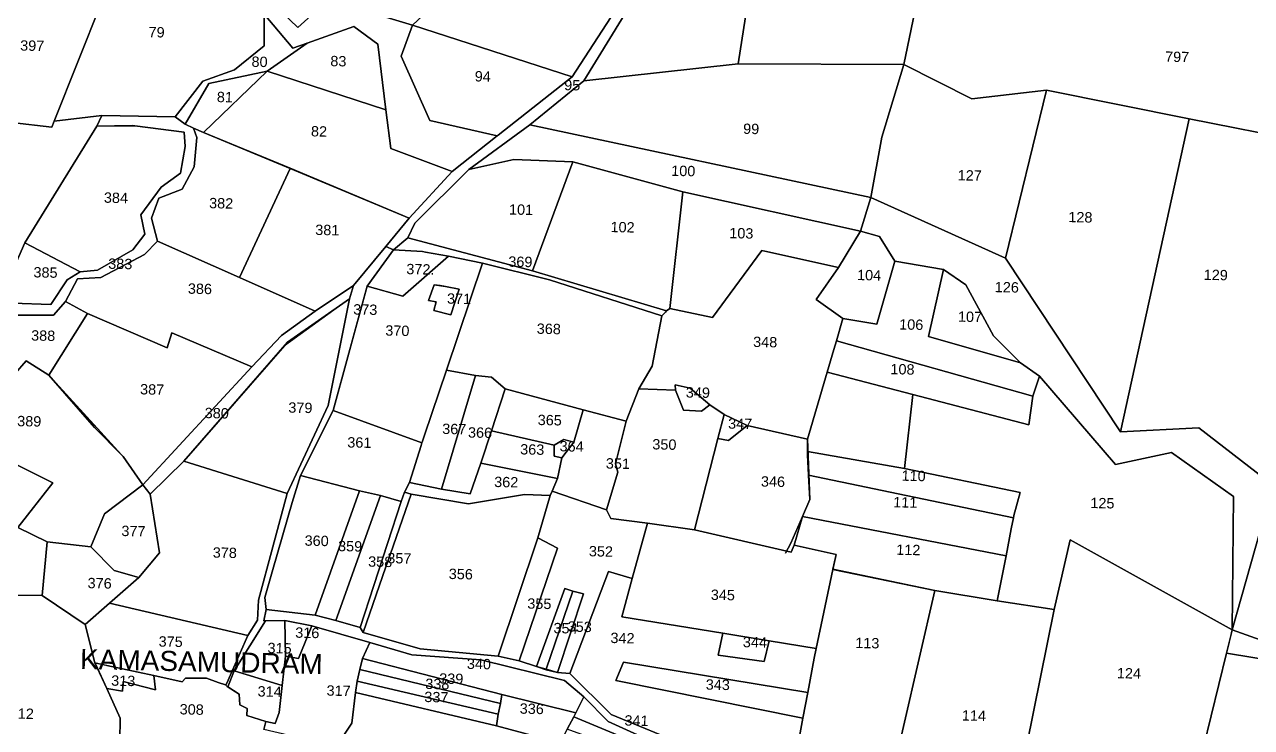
# Model space of a CAD drawing. Header units: inches. Extents: x 191080 to 197844, y 1603242 to 1613996.
# Drawn here: x 193644 to 195424, y 1609716 to 1610736 of the extents above; entities that cross this region are included whole.
import ezdxf

# ---------------------------------------------------------------- set-up
doc = ezdxf.new("R2010")
doc.units = ezdxf.units.IN
doc.header["$LTSCALE"] = 15
doc.header["$MEASUREMENT"] = 0
for name, color, linetype in [('PLOT', 7, 'Continuous'), ('PLOT NO', 7, 'Continuous'), ('text2', 7, 'Continuous')]:
    doc.layers.add(name, color=color, linetype=linetype)
doc.styles.get("Standard").update_dxf_attribs({"font": 'arial.ttf'})

msp = doc.modelspace()

# ---------------------------------------------------------------- hatches: boundary and pattern name
at = {"layer": 'text2'}
h = msp.add_hatch(dxfattribs=at)
h.set_pattern_fill('ANSI31', color=4, scale=500)
edge = h.paths.add_edge_path()
edge.add_line((193072, 1608656.2), (193075.3, 1608621.8))
edge.add_line((193075.3, 1608621.8), (193042.4, 1608618.8))
edge.add_line((193042.4, 1608618.8), (193015.6, 1608619.7))
edge.add_line((193015.6, 1608619.7), (192949.4, 1608659))
edge.add_line((192949.4, 1608659), (192892.1, 1608627))
edge.add_line((192892.1, 1608627), (192853.7, 1608638.8))
edge.add_line((192853.7, 1608638.8), (192798.7, 1608651.1))
edge.add_line((192798.7, 1608651.1), (192758.5, 1608663.1))
edge.add_line((192758.5, 1608663.1), (192721.7, 1608669.2))
edge.add_line((192721.7, 1608669.2), (192705.9, 1608683.9))
edge.add_line((192705.9, 1608683.9), (192657, 1608714.7))
edge.add_line((192657, 1608714.7), (192602.3, 1608754.3))
edge.add_line((192602.3, 1608754.3), (192542.1, 1608775.7))
edge.add_line((192542.1, 1608775.7), (192520.3, 1608776.2))
edge.add_line((192520.3, 1608776.2), (192471.9, 1608777.7))
edge.add_line((192471.9, 1608777.7), (192439.9, 1608775.3))
edge.add_line((192439.9, 1608775.3), (192405, 1608805.5))
edge.add_line((192405, 1608805.5), (192393.2, 1608813.4))
edge.add_line((192393.2, 1608813.4), (192369, 1608835.7))
edge.add_line((192369, 1608835.7), (192367.9, 1608882.5))
edge.add_line((192367.9, 1608882.5), (192336.6, 1608896.4))
edge.add_line((192336.6, 1608896.4), (192298.7, 1608890.6))
edge.add_line((192298.7, 1608890.6), (192274.1, 1608887.9))
edge.add_line((192274.1, 1608887.9), (192256.6, 1608886.3))
edge.add_line((192256.6, 1608886.3), (192234.5, 1608878.8))
edge.add_line((192234.5, 1608878.8), (192201.6, 1608883.8))
edge.add_line((192201.6, 1608883.8), (192176.9, 1608883.6))
edge.add_line((192176.9, 1608883.6), (192136.4, 1608872.9))
edge.add_line((192136.4, 1608872.9), (192103.1, 1608858.8))
edge.add_line((192103.1, 1608858.8), (192083.9, 1608858.3))
edge.add_line((192083.9, 1608858.3), (192056.6, 1608858.2))
edge.add_line((192056.6, 1608858.2), (192027.8, 1608853.7))
edge.add_line((192027.8, 1608853.7), (192004.1, 1608850.9))
edge.add_line((192004.1, 1608850.9), (191961.5, 1608844.5))
edge.add_line((191961.5, 1608844.5), (191925.6, 1608862.6))
edge.add_line((191925.6, 1608862.6), (191922.1, 1608900.3))
edge.add_line((191922.1, 1608900.3), (191921.3, 1608917))
edge.add_line((191921.3, 1608917), (191910.6, 1608933.4))
edge.add_line((191910.6, 1608933.4), (191890.6, 1608967.7))
edge.add_line((191890.6, 1608967.7), (191872.1, 1608984.1))
edge.add_line((191872.1, 1608984.1), (191854.4, 1609014.4))
edge.add_line((191854.4, 1609014.4), (191851.4, 1609024.4))
edge.add_line((191851.4, 1609024.4), (191818.6, 1609043.3))
edge.add_line((191818.6, 1609043.3), (191782.1, 1609046.7))
edge.add_line((191782.1, 1609046.7), (191721.7, 1609055.3))
edge.add_line((191721.7, 1609055.3), (191722.8, 1609083.1))
edge.add_line((191722.8, 1609083.1), (191733.5, 1609097.4))
edge.add_line((191733.5, 1609097.4), (191756.6, 1609102.4))
edge.add_line((191756.6, 1609102.4), (191790.3, 1609100.7))
edge.add_line((191790.3, 1609100.7), (191807.1, 1609105.3))
edge.add_line((191807.1, 1609105.3), (191819.6, 1609128.8))
edge.add_line((191819.6, 1609128.8), (191835.3, 1609157.2))
edge.add_line((191835.3, 1609157.2), (191841, 1609181.5))
edge.add_line((191841, 1609181.5), (191850.9, 1609209.9))
edge.add_line((191850.9, 1609209.9), (191853.4, 1609233.1))
edge.add_line((191853.4, 1609233.1), (191867.3, 1609284.9))
edge.add_line((191867.3, 1609284.9), (191828, 1609327.4))
edge.add_line((191828, 1609327.4), (191830.2, 1609387.3))
edge.add_line((191830.2, 1609387.3), (191823.9, 1609442.2))
edge.add_line((191823.9, 1609442.2), (191795.7, 1609460))
edge.add_line((191795.7, 1609460), (191760.6, 1609492.9))
edge.add_line((191760.6, 1609492.9), (191738.2, 1609501.1))
edge.add_line((191738.2, 1609501.1), (191742.8, 1609520))
edge.add_line((191742.8, 1609520), (191777.2, 1609530.2))
edge.add_line((191777.2, 1609530.2), (191810, 1609535.8))
edge.add_line((191810, 1609535.8), (191808.6, 1609546.4))
edge.add_line((191808.6, 1609546.4), (191793.4, 1609554.5))
edge.add_line((191793.4, 1609554.5), (191744.8, 1609552.8))
edge.add_line((191744.8, 1609552.8), (191742.2, 1609587.5))
edge.add_line((191742.2, 1609587.5), (191724, 1609621.6))
edge.add_line((191724, 1609621.6), (191693.6, 1609625.4))
edge.add_line((191693.6, 1609625.4), (191662.7, 1609631.3))
edge.add_line((191662.7, 1609631.3), (191670.9, 1609668.8))
edge.add_line((191670.9, 1609668.8), (191677.1, 1609703.7))
edge.add_line((191677.1, 1609703.7), (191680.6, 1609721.3))
edge.add_line((191680.6, 1609721.3), (191670.2, 1609735.3))
edge.add_line((191670.2, 1609735.3), (191651.5, 1609752.2))
edge.add_line((191651.5, 1609752.2), (191636.3, 1609772.5))
edge.add_line((191636.3, 1609772.5), (191622.6, 1609793.3))
edge.add_line((191622.6, 1609793.3), (191625.4, 1609821.1))
edge.add_line((191625.4, 1609821.1), (191607.5, 1609854.8))
edge.add_line((191607.5, 1609854.8), (191604.3, 1609880.6))
edge.add_line((191604.3, 1609880.6), (191609.1, 1609905.4))
edge.add_line((191609.1, 1609905.4), (191612.6, 1609933.9))
edge.add_line((191612.6, 1609933.9), (191617.2, 1609953.9))
edge.add_line((191617.2, 1609953.9), (191630.1, 1609972))
edge.add_line((191630.1, 1609972), (191643, 1609989.6))
edge.add_line((191643, 1609989.6), (191660.6, 1610009.3))
edge.add_line((191660.6, 1610009.3), (191670.3, 1610024.9))
edge.add_line((191670.3, 1610024.9), (191668.9, 1610040.8))
edge.add_line((191668.9, 1610040.8), (191673.2, 1610058.3))
edge.add_line((191673.2, 1610058.3), (191664.4, 1610071))
edge.add_line((191664.4, 1610071), (191646.7, 1610076.9))
edge.add_line((191646.7, 1610076.9), (191637.2, 1610085.5))
edge.add_line((191637.2, 1610085.5), (191634.7, 1610104.6))
edge.add_line((191634.7, 1610104.6), (191609.1, 1610118.8))
edge.add_line((191609.1, 1610118.8), (191585.8, 1610125.3))
edge.add_line((191585.8, 1610125.3), (191589, 1610150))
edge.add_line((191589, 1610150), (191620.4, 1610172.6))
edge.add_line((191620.4, 1610172.6), (191625.8, 1610190))
edge.add_line((191625.8, 1610190), (191626.2, 1610214.6))
edge.add_line((191626.2, 1610214.6), (191615.4, 1610231.6))
edge.add_line((191615.4, 1610231.6), (191643.8, 1610246.4))
edge.add_line((191643.8, 1610246.4), (191669, 1610277.8))
edge.add_line((191669, 1610277.8), (191681, 1610313.9))
edge.add_line((191681, 1610313.9), (191690.2, 1610341.9))
edge.add_line((191690.2, 1610341.9), (191702, 1610357.4))
edge.add_line((191702, 1610357.4), (191716.1, 1610371.1))
edge.add_line((191716.1, 1610371.1), (191735.5, 1610396.5))
edge.add_line((191735.5, 1610396.5), (191756.6, 1610382.7))
edge.add_line((191756.6, 1610382.7), (191782.5, 1610374.5))
edge.add_line((191782.5, 1610374.5), (191802.1, 1610362.8))
edge.add_line((191802.1, 1610362.8), (191842.1, 1610347.1))
edge.add_line((191842.1, 1610347.1), (191868.9, 1610345.3))
edge.add_line((191868.9, 1610345.3), (191901.3, 1610350.7))
edge.add_line((191901.3, 1610350.7), (191930.6, 1610356.8))
edge.add_line((191930.6, 1610356.8), (191953.2, 1610354.9))
edge.add_line((191953.2, 1610354.9), (191976.9, 1610353.4))
edge.add_line((191976.9, 1610353.4), (192007, 1610343.8))
edge.add_line((192007, 1610343.8), (192038.4, 1610333.3))
edge.add_line((192038.4, 1610333.3), (192079.7, 1610334.9))
edge.add_line((192079.7, 1610334.9), (192089.4, 1610316.1))
edge.add_line((192089.4, 1610316.1), (192094.9, 1610295.2))
edge.add_line((192094.9, 1610295.2), (192093.6, 1610291.6))
edge.add_line((192093.6, 1610291.6), (192100.9, 1610264.9))
edge.add_line((192100.9, 1610264.9), (192129.5, 1610247.8))
edge.add_line((192129.5, 1610247.8), (192137.5, 1610245.3))
edge.add_line((192137.5, 1610245.3), (192189.8, 1610251.5))
edge.add_line((192189.8, 1610251.5), (192224.4, 1610253.7))
edge.add_line((192224.4, 1610253.7), (192256.5, 1610231))
edge.add_line((192256.5, 1610231), (192268.6, 1610202.6))
edge.add_line((192268.6, 1610202.6), (192283.4, 1610167.3))
edge.add_line((192283.4, 1610167.3), (192317.1, 1610125.2))
edge.add_line((192317.1, 1610125.2), (192322.9, 1610097.1))
edge.add_line((192322.9, 1610097.1), (192326, 1610079.3))
edge.add_line((192326, 1610079.3), (192335.8, 1610052.7))
edge.add_line((192335.8, 1610052.7), (192343.4, 1610033.3))
edge.add_line((192343.4, 1610033.3), (192359, 1610012.1))
edge.add_line((192359, 1610012.1), (192381.5, 1609993.9))
edge.add_line((192381.5, 1609993.9), (192396.3, 1609968.4))
edge.add_line((192396.3, 1609968.4), (192410.1, 1609944.8))
edge.add_line((192410.1, 1609944.8), (192419.6, 1609926.5))
edge.add_line((192419.6, 1609926.5), (192428.7, 1609900.3))
edge.add_line((192428.7, 1609900.3), (192450.6, 1609888.2))
edge.add_line((192450.6, 1609888.2), (192471.5, 1609862.6))
edge.add_line((192471.5, 1609862.6), (192496.7, 1609835.5))
edge.add_line((192496.7, 1609835.5), (192518.8, 1609827.1))
edge.add_line((192518.8, 1609827.1), (192550.3, 1609809.5))
edge.add_line((192550.3, 1609809.5), (192575, 1609795.9))
edge.add_line((192575, 1609795.9), (192625, 1609796.1))
edge.add_line((192625, 1609796.1), (192673.2, 1609796.4))
edge.add_line((192673.2, 1609796.4), (192701.9, 1609802.1))
edge.add_line((192701.9, 1609802.1), (192737.3, 1609810.2))
edge.add_line((192737.3, 1609810.2), (192760.8, 1609813.7))
edge.add_line((192760.8, 1609813.7), (192792.6, 1609816.1))
edge.add_line((192792.6, 1609816.1), (192813.2, 1609819.6))
edge.add_line((192813.2, 1609819.6), (192846.6, 1609813.4))
edge.add_line((192846.6, 1609813.4), (192872.5, 1609802))
edge.add_line((192872.5, 1609802), (192906.8, 1609777.2))
edge.add_line((192906.8, 1609777.2), (192940.8, 1609753.5))
edge.add_line((192940.8, 1609753.5), (193011.9, 1609739.4))
edge.add_line((193011.9, 1609739.4), (193119.9, 1609772.1))
edge.add_line((193119.9, 1609772.1), (193170.8, 1609790.5))
edge.add_line((193170.8, 1609790.5), (193208.4, 1609810.6))
edge.add_line((193208.4, 1609810.6), (193274.3, 1609804.2))
edge.add_line((193274.3, 1609804.2), (193309.3, 1609812.2))
edge.add_line((193309.3, 1609812.2), (193337.3, 1609849.1))
edge.add_line((193337.3, 1609849.1), (193358.2, 1609865.5))
edge.add_line((193358.2, 1609865.5), (193385.1, 1609884.2))
edge.add_line((193385.1, 1609884.2), (193413.7, 1609895.9))
edge.add_line((193413.7, 1609895.9), (193423.6, 1609890.2))
edge.add_line((193423.6, 1609890.2), (193426.8, 1609881))
edge.add_line((193426.8, 1609881), (193432.4, 1609869.3))
edge.add_line((193432.4, 1609869.3), (193451.4, 1609861.1))
edge.add_line((193451.4, 1609861.1), (193442.2, 1609849.6))
edge.add_line((193442.2, 1609849.6), (193418.4, 1609838.1))
edge.add_line((193418.4, 1609838.1), (193404.5, 1609819))
edge.add_line((193404.5, 1609819), (193401.9, 1609801.7))
edge.add_line((193401.9, 1609801.7), (193407.7, 1609786.7))
edge.add_line((193407.7, 1609786.7), (193415, 1609776.8))
edge.add_line((193415, 1609776.8), (193417.1, 1609772.9))
edge.add_line((193417.1, 1609772.9), (193431.6, 1609763.4))
edge.add_line((193431.6, 1609763.4), (193473.4, 1609758.7))
edge.add_line((193473.4, 1609758.7), (193515.3, 1609752.6))
edge.add_line((193515.3, 1609752.6), (193544.8, 1609745.7))
edge.add_line((193544.8, 1609745.7), (193584.3, 1609734.7))
edge.add_line((193584.3, 1609734.7), (193604.9, 1609715.8))
edge.add_line((193604.9, 1609715.8), (193610.7, 1609687.5))
edge.add_line((193610.7, 1609687.5), (193634.7, 1609643.6))
edge.add_line((193634.7, 1609643.6), (193671.4, 1609585.4))
edge.add_line((193671.4, 1609585.4), (193711.2, 1609550.9))
edge.add_line((193711.2, 1609550.9), (193660.4, 1609509.3))
edge.add_line((193660.4, 1609509.3), (193604.9, 1609440.8))
edge.add_line((193604.9, 1609440.8), (193577, 1609410.3))
edge.add_line((193577, 1609410.3), (193522.6, 1609367.7))
edge.add_line((193522.6, 1609367.7), (193465.8, 1609290.3))
edge.add_line((193465.8, 1609290.3), (193430.4, 1609256.7))
edge.add_line((193430.4, 1609256.7), (193400.3, 1609205.4))
edge.add_line((193400.3, 1609205.4), (193392.4, 1609191.1))
edge.add_line((193392.4, 1609191.1), (193368, 1609136))
edge.add_line((193368, 1609136), (193312.6, 1609143.1))
edge.add_line((193312.6, 1609143.1), (193288.9, 1609126))
edge.add_line((193288.9, 1609126), (193256.5, 1609094.2))
edge.add_line((193256.5, 1609094.2), (193201.6, 1609037.1))
edge.add_line((193201.6, 1609037.1), (193156.6, 1608992.9))
edge.add_line((193156.6, 1608992.9), (193130.7, 1608961))
edge.add_line((193130.7, 1608961), (193105.1, 1608918.7))
edge.add_line((193105.1, 1608918.7), (193097, 1608902.2))
edge.add_line((193097, 1608902.2), (193072, 1608822.5))
edge.add_line((193072, 1608822.5), (193066, 1608759))
edge.add_line((193066, 1608759), (193069, 1608705.9))
edge.add_line((193069, 1608705.9), (193071.9, 1608658.6))
h.paths.add_polyline_path([(192550.1, 1609414.4), (192865.2, 1609414.4), (192865.2, 1609486.5), (192550.1, 1609486.5)], flags=24)

# ---------------------------------------------------------------- linework, layer by layer
at = {"layer": 'PLOT'}
for points in [[(194178.2, 1611006.3), (194313.9, 1610954), (194287.7, 1610810.7), (194207.2, 1610734.7), (194087.6, 1610770.3), (194084.9, 1610771.1), (194094.9, 1610809.7), (194178.2, 1611006.3)], [(194207.2, 1610734.7), (194287.7, 1610810.7), (194313.9, 1610954), (194541.8, 1610880.6), (194575, 1610869.9), (194438.7, 1610659.6), (194207.2, 1610734.7)], [(194919.6, 1610677.7), (194935.5, 1610754.6), (195179, 1610756.8), (195338.6, 1610760.2), (195387.5, 1610819), (195452.7, 1610897.6), (195538.7, 1610851.4), (195500.1, 1610565.9), (195333.1, 1610598.6), (195126.4, 1610640.5), (195018.3, 1610627.6), (194919.6, 1610677.7)], [(193792.4, 1610876.2), (193979.6, 1610796.4), (193992, 1610750.8), (193992.1, 1610704.9), (193949.1, 1610669.7), (193903.1, 1610653.2), (193863, 1610601.7), (193756.7, 1610603.4), (193687.6, 1610595.3), (193755.9, 1610767.6), (193773.3, 1610839.7), (193792.4, 1610876.2)], [(194575, 1610869.9), (194585.4, 1610866), (194455.7, 1610653.7), (194377.3, 1610590.3), (194288.7, 1610525.4), (194210.6, 1610447.2), (194200.3, 1610426.1), (194179.5, 1610408.6), (194168.3, 1610413.6), (194202.2, 1610454.8), (194264.4, 1610522.2), (194329.9, 1610573.9), (194331.3, 1610575), (194438.7, 1610659.6), (194575, 1610869.9)], [(194028.3, 1610840.8), (194064.9, 1610823.7), (194094.9, 1610809.7), (194084.9, 1610771.1), (194040.9, 1610731.5), (194006.4, 1610764.2), (193998.8, 1610852.6), (194028.3, 1610840.8)], [(194679.3, 1610678.5), (194455.7, 1610653.7), (194585.4, 1610866), (194704.3, 1610840.2), (194679.3, 1610678.5)], [(194919.6, 1610677.7), (194679.3, 1610678.5), (194704.3, 1610840.2), (194770.7, 1610815.6), (194935.5, 1610754.6), (194919.6, 1610677.7)], [(193544, 1610751.8), (193562.4, 1610821.8), (193755.9, 1610767.6), (193687.6, 1610595.3), (193684.1, 1610586.6), (193508.1, 1610606.9), (193544, 1610751.8)], [(193992, 1610750.8), (194033.4, 1610701.5), (194054.5, 1610708.7), (193996.3, 1610668.1), (193911.5, 1610649.8), (193877.3, 1610591.1), (193863, 1610601.7), (193903.1, 1610653.2), (193949.1, 1610669.7), (193992.1, 1610704.9), (193992, 1610750.8)], [(194054.5, 1610708.7), (194121.9, 1610732.5), (194156.9, 1610707.1), (194168.3, 1610611.6), (193996.3, 1610668.1), (194054.5, 1610708.7)], [(194207.2, 1610734.7), (194438.7, 1610659.6), (194331.3, 1610575), (194329.9, 1610573.9), (194232.2, 1610596.2), (194190.4, 1610689.9), (194207.2, 1610734.7)], [(194455.7, 1610653.7), (194679.3, 1610678.5), (194919.6, 1610677.7), (194887.5, 1610572.3), (194871.9, 1610484.8), (194871.9, 1610484.8), (194377.3, 1610590.3), (194455.7, 1610653.7)], [(194871.9, 1610484.8), (194887.5, 1610572.3), (194919.6, 1610677.7), (195018.3, 1610627.6), (195126.4, 1610640.5), (195067, 1610396.9), (194871.9, 1610484.8)], [(194919.6, 1610677.7), (194887.5, 1610572.3), (194871.9, 1610484.8), (194871.9, 1610484.8), (194871.9, 1610484.8), (194871.9, 1610484.8), (194887.5, 1610572.3), (194919.6, 1610677.7)], [(193903.9, 1610579.2), (193889.3, 1610585.3), (193877.3, 1610591.1), (193911.5, 1610649.8), (193996.3, 1610668.1), (193903.9, 1610579.2)], [(194202.2, 1610454.8), (194029.9, 1610527.3), (193903.9, 1610579.2), (193996.3, 1610668.1), (194168.3, 1610611.6), (194175.5, 1610555.9), (194264.4, 1610522.2), (194202.2, 1610454.8)], [(195067, 1610396.9), (195126.4, 1610640.5), (195333.1, 1610598.6), (195233.6, 1610144.9), (195067, 1610396.9)], [(193749.3, 1610588), (193645.1, 1610418.7), (193602, 1610321.9), (193487.5, 1610477.4), (193479.1, 1610488.8), (193481.2, 1610498.3), (193508.1, 1610606.9), (193684.1, 1610586.6), (193687.6, 1610595.3), (193756.7, 1610603.4), (193749.3, 1610588)], [(193725.2, 1610376.7), (193645.1, 1610418.7), (193749.3, 1610588), (193804.4, 1610588.8), (193876.2, 1610579.6), (193877.3, 1610558.5), (193870.8, 1610519.9), (193842.4, 1610499.9), (193813, 1610459.5), (193818.9, 1610431.7), (193801.4, 1610408.9), (193750.5, 1610379.3), (193725.2, 1610376.7)], [(193749.3, 1610588), (193800.7, 1610589.3), (193804.4, 1610588.8), (193749.3, 1610588)], [(193749.3, 1610588), (193800.7, 1610589.3), (193804.4, 1610588.8), (193749.3, 1610588)], [(193956.1, 1610368.4), (193837.4, 1610421.4), (193828.6, 1610454.8), (193839, 1610483.9), (193872.9, 1610496.8), (193890.6, 1610529.2), (193894.4, 1610571.6), (193889.3, 1610585.3), (193903.9, 1610579.2), (194029.7, 1610526.8), (193956.1, 1610368.4)], [(194377.3, 1610590.3), (194871.9, 1610484.8), (194856.5, 1610435.7), (194599.1, 1610492.8), (194439.5, 1610536.4), (194354.1, 1610540), (194288.7, 1610525.4), (194377.3, 1610590.3)], [(195233.6, 1610144.9), (195333.1, 1610598.6), (195500.1, 1610565.9), (195492.8, 1610475.2), (195492.4, 1610471.1), (195472.1, 1610281.1), (195445.7, 1610074.7), (195347.2, 1610150.6), (195233.6, 1610144.9)], [(193903.9, 1610579.2), (194029.9, 1610527.3), (194029.7, 1610526.8), (193903.9, 1610579.2)], [(193903.9, 1610579.2), (194029.9, 1610527.3), (194029.7, 1610526.8), (193903.9, 1610579.2)], [(194380.9, 1610378.5), (194200.3, 1610426.1), (194210.6, 1610447.2), (194288.7, 1610525.4), (194354.1, 1610540), (194439.5, 1610536.4), (194380.9, 1610378.5)], [(194575.6, 1610320.1), (194380.9, 1610378.5), (194439.5, 1610536.4), (194599.1, 1610492.8), (194580.2, 1610323.7), (194575.6, 1610320.1)], [(194065.9, 1610319.9), (193956.1, 1610368.4), (194029.7, 1610526.8), (194202.2, 1610454.8), (194168.3, 1610413.6), (194121.6, 1610356.8), (194065.9, 1610319.9)], [(194029.9, 1610527.3), (194202.2, 1610454.8), (194029.7, 1610526.8), (194029.9, 1610527.3)], [(194029.9, 1610527.3), (194202.2, 1610454.8), (194029.7, 1610526.8), (194029.9, 1610527.3)], [(194580.2, 1610323.7), (194599.1, 1610492.8), (194856.5, 1610435.7), (194824.7, 1610383.1), (194718.1, 1610406.8), (194713.8, 1610407.8), (194642.2, 1610310.4), (194580.2, 1610323.7)], [(195395.8, 1609857.4), (195397.8, 1610050.9), (195307.7, 1610114.8), (195226.7, 1610097.2), (195116.5, 1610225.3), (195088.8, 1610244.6), (195049.7, 1610283.8), (195009.6, 1610357.8), (194977, 1610380), (194906.7, 1610392.5), (194884.4, 1610428), (194856.5, 1610435.7), (194871.9, 1610484.8), (195067, 1610396.9), (195233.6, 1610144.9), (195347.2, 1610150.6), (195445.7, 1610074.7), (195436.3, 1610001.1), (195395.8, 1609857.4)], [(194568.7, 1610313.2), (194405.7, 1610365), (194405.7, 1610365), (194308.6, 1610389.5), (194259.4, 1610399.4), (194259.4, 1610399.4), (194259.4, 1610399.4), (194225.7, 1610405.5), (194221.7, 1610406.3), (194179.5, 1610408.6), (194200.3, 1610426.1), (194380.9, 1610378.5), (194575.6, 1610320.1), (194573.9, 1610318.5), (194568.7, 1610313.2)], [(194831.1, 1610309.3), (194792.6, 1610336.8), (194824.7, 1610383.1), (194856.5, 1610435.7), (194884.4, 1610428), (194906.7, 1610392.5), (194880.5, 1610301.1), (194831.1, 1610309.3)], [(193645.1, 1610418.7), (193725.2, 1610376.7), (193706.2, 1610365.1), (193682.7, 1610329.4), (193627, 1610331.4), (193602, 1610321.9), (193645.1, 1610418.7)], [(193837.4, 1610421.4), (193956.1, 1610368.4), (194065.9, 1610319.9), (194017.1, 1610284.7), (193974.2, 1610239), (193858.3, 1610288.2), (193851.1, 1610266.5), (193736, 1610316.5), (193704.1, 1610333.7), (193721.4, 1610366.8), (193755.1, 1610368.7), (193818.3, 1610401.9), (193837.4, 1610421.4)], [(194044.6, 1610081.2), (194032.5, 1610042.2), (194004.6, 1609945), (193992.8, 1609904.2), (193994.9, 1609886.8), (193991.7, 1609870.6), (193993.9, 1609870.6), (193948.5, 1609798.1), (193939.1, 1609774.7), (193938.5, 1609775.1), (193936.4, 1609777.2), (193939.8, 1609784.7), (193946, 1609798.8), (193968.4, 1609849.4), (193982.4, 1609871.4), (193983.7, 1609900.6), (194025.1, 1610055.3), (194085, 1610183.1), (194115.6, 1610337.6), (194115.6, 1610337.6), (194121.6, 1610356.8), (194168.3, 1610413.6), (194179.5, 1610408.6), (194141.1, 1610356.2), (194141.1, 1610356.2), (194140.2, 1610352.9), (194092.2, 1610175.7), (194044.6, 1610081.2)], [(194179.5, 1610408.6), (194221.7, 1610406.3), (194225.7, 1610405.5), (194259.4, 1610399.4), (194193.1, 1610341.6), (194141.1, 1610356.2), (194179.5, 1610408.6)], [(194225.7, 1610405.5), (194221.7, 1610406.3), (194179.5, 1610408.6), (194221.7, 1610406.3), (194225.7, 1610405.5)], [(194225.7, 1610405.5), (194221.7, 1610406.3), (194179.5, 1610408.6), (194221.7, 1610406.3), (194225.7, 1610405.5)], [(194588.5, 1610205), (194535.3, 1610207.1), (194554.4, 1610240.1), (194568.7, 1610313.2), (194573.9, 1610318.5), (194575.6, 1610320.1), (194580.2, 1610323.7), (194642.2, 1610310.4), (194713.8, 1610407.8), (194718.1, 1610406.8), (194824.7, 1610383.1), (194792.6, 1610336.8), (194831.1, 1610309.3), (194821.8, 1610276.9), (194818.2, 1610264.3), (194808.5, 1610231.5), (194780, 1610134.3), (194692.2, 1610154), (194658.8, 1610169.8), (194638.2, 1610184), (194609.8, 1610207.9), (194587.9, 1610213), (194588.5, 1610205)], [(194220.5, 1610128.7), (194092.2, 1610175.7), (194141.1, 1610356.2), (194193.1, 1610341.6), (194193.1, 1610341.6), (194259.4, 1610399.4), (194308.6, 1610389.5), (194256.4, 1610234.1), (194224.3, 1610139.8), (194221.4, 1610131.3), (194220.5, 1610128.7)], [(194341.4, 1610207), (194321.6, 1610224), (194298.2, 1610226.3), (194256.4, 1610234.1), (194308.6, 1610389.5), (194405.7, 1610365), (194568.7, 1610313.2), (194554.4, 1610240.1), (194535.3, 1610207.1), (194516.7, 1610160.1), (194454.4, 1610176.7), (194341.4, 1610207)], [(194821.8, 1610276.9), (194831.1, 1610309.3), (194880.5, 1610301.1), (194906.7, 1610392.5), (194977, 1610380), (194955.3, 1610283.1), (195088.8, 1610244.6), (195116.5, 1610225.3), (195106.8, 1610196.4), (194821.8, 1610276.9)], [(195088.8, 1610244.6), (194955.3, 1610283.1), (194977, 1610380), (195009.6, 1610357.8), (195049.7, 1610283.8), (195088.8, 1610244.6)], [(194115.6, 1610337.6), (194025.9, 1610274.6), (194021.6, 1610269.7), (193875.6, 1610102.2), (193826.6, 1610054.4), (193816.2, 1610068), (193974.2, 1610239), (194017.1, 1610284.7), (194065.9, 1610319.9), (194121.6, 1610356.8), (194115.6, 1610337.6)], [(194254.7, 1610355.8), (194247.3, 1610356.8), (194238.3, 1610358.1), (194230.1, 1610335.4), (194241.2, 1610333.5), (194237.8, 1610320.6), (194262.5, 1610314.4), (194274.6, 1610351.7), (194254.7, 1610355.8)], [(194241.2, 1610333.5), (194230.1, 1610335.4), (194238.3, 1610358.1), (194254.7, 1610355.8), (194274.6, 1610351.7), (194262.5, 1610314.4), (194237.8, 1610320.6), (194241.2, 1610333.5)], [(194241.2, 1610333.5), (194230.1, 1610335.4), (194238.3, 1610358.1), (194254.7, 1610355.8), (194274.6, 1610351.7), (194262.5, 1610314.4), (194237.8, 1610320.6), (194241.2, 1610333.5)], [(194025.1, 1610055.3), (193875.6, 1610102.2), (194025.9, 1610274.6), (194115.6, 1610337.6), (194085, 1610183.1), (194025.1, 1610055.3)], [(194021.6, 1610269.7), (194025.9, 1610274.6), (194115.6, 1610337.6), (194115.6, 1610337.6), (194021.6, 1610269.7)], [(193704.1, 1610333.7), (193736, 1610316.5), (193679.9, 1610227), (193646.7, 1610247.8), (193630.7, 1610229.4), (193526.8, 1610265.1), (193533.9, 1610282.4), (193557, 1610278.9), (193614.9, 1610313.8), (193686.5, 1610314.2), (193704.1, 1610333.7)], [(193736, 1610316.5), (193851.1, 1610266.5), (193858.3, 1610288.2), (193974.2, 1610239), (193816.2, 1610068), (193787.6, 1610108.9), (193785.3, 1610111.2), (193679.9, 1610227), (193736, 1610316.5)], [(193679.9, 1610227), (193746.1, 1610151.1), (193785.3, 1610111.2), (193787.6, 1610108.9), (193816.2, 1610068), (193760.2, 1610026), (193760.2, 1610026), (193740.7, 1609978.1), (193677.2, 1609985), (193634.9, 1610005.8), (193685.4, 1610070.8), (193595.1, 1610115.7), (193525, 1610079.5), (193475.2, 1610094.6), (193377.1, 1610113.4), (193381.3, 1610160.9), (193487.5, 1610198.6), (193526.8, 1610265.1), (193630.7, 1610229.4), (193646.7, 1610247.8), (193679.9, 1610227)], [(194808.5, 1610231.5), (194818.2, 1610264.3), (194821.8, 1610276.9), (195106.8, 1610196.4), (195100.9, 1610154.7), (194932.4, 1610199), (194808.5, 1610231.5)], [(194249.2, 1610061.6), (194202.8, 1610071.3), (194219.4, 1610125.1), (194220.5, 1610128.7), (194220.5, 1610128.7), (194221.4, 1610131.3), (194224.3, 1610139.8), (194256.4, 1610234.1), (194298.2, 1610226.3), (194249.2, 1610061.6)], [(194920.6, 1610091.5), (194779.8, 1610116.2), (194780, 1610134.3), (194808.5, 1610231.5), (194932.4, 1610199), (194920.6, 1610091.5)], [(193785.3, 1610111.2), (193746.1, 1610151.1), (193679.9, 1610227), (193785.3, 1610111.2)], [(193785.3, 1610111.2), (193746.1, 1610151.1), (193679.9, 1610227), (193785.3, 1610111.2)], [(194306.2, 1610099.3), (194290.9, 1610055), (194249.2, 1610061.6), (194298.2, 1610226.3), (194321.6, 1610224), (194341.4, 1610207), (194321.5, 1610146.1), (194306.2, 1610099.3)], [(194638.2, 1610184), (194626, 1610174.5), (194599.9, 1610176.2), (194588.5, 1610205), (194587.9, 1610213), (194609.8, 1610207.9), (194638.2, 1610184)], [(194920.6, 1610091.5), (194932.4, 1610199), (195100.9, 1610154.7), (195106.8, 1610196.4), (195116.5, 1610225.3), (195226.7, 1610097.2), (195307.7, 1610114.8), (195397.8, 1610050.9), (195395.8, 1609857.4), (195161, 1609988.2), (195137.5, 1609886.9), (195054.9, 1609899.8), (195068, 1609964.9), (195075.3, 1610003.9), (195078.5, 1610019.8), (195079.3, 1610023.3), (195088.3, 1610056.7), (194920.6, 1610091.5)], [(194321.5, 1610146.1), (194341.4, 1610207), (194454.4, 1610176.7), (194440.8, 1610129.8), (194426.5, 1610133.6), (194412.7, 1610125.4), (194321.5, 1610146.1)], [(194588.5, 1610205), (194599.9, 1610176.2), (194626, 1610174.5), (194638.2, 1610184), (194658.8, 1610169.8), (194649.9, 1610135.2), (194615.9, 1610002.8), (194547.8, 1610012.1), (194494.7, 1610019.1), (194488.2, 1610031.7), (194505, 1610086.1), (194501.6, 1610098.2), (194516.7, 1610160.1), (194535.3, 1610207.1), (194588.5, 1610205)], [(194190.8, 1610043.5), (194160.9, 1610052.2), (194130.2, 1610059.1), (194044.6, 1610081.2), (194092.2, 1610175.7), (194220.5, 1610128.7), (194219.4, 1610125.1), (194202.8, 1610071.3), (194195.3, 1610057.1), (194190.8, 1610043.5)], [(194488.2, 1610031.7), (194409.8, 1610058.8), (194417.2, 1610076.9), (194423.7, 1610107), (194440.8, 1610129.8), (194454.4, 1610176.7), (194516.7, 1610160.1), (194501.6, 1610098.2), (194505, 1610086.1), (194488.2, 1610031.7)], [(194649.9, 1610135.2), (194658.8, 1610169.8), (194692.2, 1610154), (194665.2, 1610132.2), (194649.9, 1610135.2)], [(194306.2, 1610099.3), (194321.5, 1610146.1), (194412.7, 1610125.4), (194412.4, 1610109.3), (194423.7, 1610107), (194417.2, 1610076.9), (194306.2, 1610099.3)], [(194615.9, 1610002.8), (194649.9, 1610135.2), (194665.2, 1610132.2), (194692.2, 1610154), (194780, 1610134.3), (194783.4, 1610046.7), (194772.7, 1610022), (194760.7, 1609980.2), (194756.2, 1609970.4), (194615.9, 1610002.8)], [(194412.7, 1610125.4), (194426.5, 1610133.6), (194440.8, 1610129.8), (194423.7, 1610107), (194412.4, 1610109.3), (194412.7, 1610125.4)], [(193634.9, 1610005.8), (193559.7, 1610015.6), (193525, 1610079.5), (193595.1, 1610115.7), (193685.4, 1610070.8), (193634.9, 1610005.8)], [(194781.4, 1610081.9), (194779.8, 1610111.3), (194779.8, 1610116.2), (194920.6, 1610091.5), (195088.3, 1610056.7), (195079.3, 1610023.3), (195078.5, 1610019.8), (194781.4, 1610081.9)], [(193677.2, 1609985), (193670, 1609907.3), (193568.2, 1609908.2), (193445.3, 1609952.5), (193415.5, 1609972.4), (193475.2, 1610094.6), (193525, 1610079.5), (193559.7, 1610015.6), (193634.9, 1610005.8), (193677.2, 1609985)], [(193767.7, 1609896.1), (193810.2, 1609933.6), (193840.2, 1609969), (193826.6, 1610054.4), (193875.6, 1610102.2), (194025.1, 1610055.3), (193983.7, 1609900.6), (193982.4, 1609871.4), (193968.4, 1609849.4), (193968.4, 1609849.4), (193767.7, 1609896.1)], [(194409.8, 1610058.8), (194406.5, 1610052.5), (194369.6, 1610054), (194288.5, 1610040.5), (194205.2, 1610054.2), (194195.3, 1610057.1), (194202.8, 1610071.3), (194249.2, 1610061.6), (194290.9, 1610055), (194306.2, 1610099.3), (194417.2, 1610076.9), (194409.8, 1610058.8)], [(193760.2, 1610026), (193816.2, 1610068), (193826.6, 1610054.4), (193840.2, 1609969), (193810.2, 1609933.6), (193774.4, 1609943.5), (193740.7, 1609978.1), (193760.2, 1610026)], [(194065.8, 1609878.8), (193994.9, 1609886.8), (193992.8, 1609904.2), (194004.6, 1609945), (194032.5, 1610042.2), (194044.6, 1610081.2), (194130.2, 1610059.1), (194065.8, 1609878.8)], [(194004.6, 1609945), (194032.5, 1610042.2), (194044.6, 1610081.2), (194032.5, 1610042.2), (194004.6, 1609945)], [(194004.6, 1609945), (194032.5, 1610042.2), (194044.6, 1610081.2), (194032.5, 1610042.2), (194004.6, 1609945)], [(194772.7, 1610022), (194783.4, 1610046.7), (194781.4, 1610081.9), (195078.5, 1610019.8), (195075.3, 1610003.9), (195068, 1609964.9), (194772.7, 1610022)], [(194096, 1609870.9), (194065.8, 1609878.8), (194130.2, 1610059.1), (194160.9, 1610052.2), (194096, 1609870.9)], [(194190.8, 1610043.5), (194131.3, 1609860.9), (194096, 1609870.9), (194160.9, 1610052.2), (194190.8, 1610043.5)], [(194195.3, 1610057.1), (194205.2, 1610054.2), (194175.1, 1609967.8), (194168.5, 1609948.9), (194135.3, 1609853.5), (194131.3, 1609860.9), (194190.8, 1610043.5), (194195.3, 1610057.1)], [(194388.6, 1609990.9), (194331.1, 1609819.5), (194218.3, 1609830.1), (194135.3, 1609853.5), (194168.5, 1609948.9), (194175.1, 1609967.8), (194205.2, 1610054.2), (194288.5, 1610040.5), (194369.6, 1610054), (194406.5, 1610052.5), (194388.6, 1609990.9)], [(194417.3, 1609795.8), (194454.9, 1609909.9), (194439.6, 1609913.8), (194427.9, 1609917.6), (194387.1, 1609804.4), (194361.7, 1609812.4), (194417.2, 1609975.8), (194388.6, 1609990.9), (194406.5, 1610052.5), (194409.8, 1610058.8), (194488.2, 1610031.7), (194494.7, 1610019.1), (194547.8, 1610012.1), (194525.6, 1609931.9), (194491.1, 1609942.2), (194435.1, 1609794.4), (194417.3, 1609795.8)], [(194772.7, 1610022), (194755.9, 1609983), (194748, 1609968.5), (194748, 1609968.5), (194748, 1609968.5), (194755.9, 1609983), (194772.7, 1610022)], [(194816.6, 1609945.7), (194821.2, 1609966.8), (194760.7, 1609980.2), (194772.7, 1610022), (195068, 1609964.9), (195054.9, 1609899.8), (194964.4, 1609914.6), (194816.6, 1609945.7)], [(194510.4, 1609876.6), (194525.6, 1609931.9), (194547.8, 1610012.1), (194615.9, 1610002.8), (194756.2, 1609970.4), (194760.7, 1609980.2), (194821.2, 1609966.8), (194816.4, 1609944.8), (194792.2, 1609830.6), (194724.1, 1609841.7), (194657.1, 1609852.6), (194510.4, 1609876.6)], [(195436.3, 1610001.1), (195613.2, 1609942.4), (195613.2, 1609942.4), (195713.2, 1609832.4), (195713.2, 1609832.4), (195731.5, 1609805.2), (195829.2, 1609755.4), (195875.4, 1609741.4), (195951.8, 1609792.3), (196006, 1609812.2), (196085.7, 1609816.5), (196078.5, 1609781), (196010.6, 1609789.4), (195870, 1609677.7), (195810.3, 1609677.3), (195672.4, 1609692.8), (195578.4, 1609792), (195395.8, 1609857.4), (195436.3, 1610001.1), (195436.3, 1610001.1)], [(193670, 1609907.3), (193677.2, 1609985), (193740.7, 1609978.1), (193774.4, 1609943.5), (193810.2, 1609933.6), (193767.7, 1609896.1), (193732.6, 1609865.1), (193670, 1609907.3)], [(194361.7, 1609812.4), (194331.1, 1609819.5), (194388.6, 1609990.9), (194388.6, 1609990.9), (194417.2, 1609975.8), (194361.7, 1609812.4)], [(195187.6, 1609592.5), (195159.9, 1609592.5), (195077.9, 1609592.5), (195137.5, 1609886.9), (195161, 1609988.2), (195395.8, 1609857.4), (195395.8, 1609857.4), (195387.5, 1609823.5), (195354.3, 1609687.1), (195232, 1609652.2), (195187.6, 1609592.5)], [(194758.9, 1609652.4), (194772.9, 1609729.3), (194780.2, 1609766.4), (194789.6, 1609816.3), (194792.2, 1609830.6), (194816.4, 1609944.8), (194964.4, 1609914.6), (194896.3, 1609618.8), (194850.6, 1609630), (194758.9, 1609652.4)], [(194816.6, 1609945.7), (194964.4, 1609914.6), (194816.4, 1609944.8), (194816.6, 1609945.7)], [(194816.6, 1609945.7), (194964.4, 1609914.6), (194816.4, 1609944.8), (194816.6, 1609945.7)], [(194525.6, 1609931.9), (194510.4, 1609876.6), (194657.1, 1609852.6), (194650.4, 1609820.7), (194716.9, 1609811.4), (194724.1, 1609841.7), (194792.2, 1609830.6), (194789.6, 1609816.3), (194780.2, 1609766.4), (194513, 1609810.4), (194501.9, 1609783.8), (194772.9, 1609729.3), (194758.9, 1609652.4), (194645.5, 1609679.3), (194607.9, 1609688.2), (194495.2, 1609734.7), (194435.1, 1609794.4), (194491.1, 1609942.2), (194525.6, 1609931.9)], [(194387.1, 1609804.4), (194427.9, 1609917.6), (194439.6, 1609913.8), (194401.1, 1609800.4), (194387.1, 1609804.4)], [(194439.6, 1609913.8), (194454.9, 1609909.9), (194417.3, 1609795.8), (194401.1, 1609800.4), (194439.6, 1609913.8)], [(195137.5, 1609886.9), (195077.9, 1609592.5), (195072.3, 1609558.2), (195028.4, 1609549.4), (194918, 1609552.1), (194896.3, 1609618.8), (194964.4, 1609914.6), (195054.9, 1609899.8), (195137.5, 1609886.9)], [(193908.2, 1609787.6), (193890.7, 1609787.5), (193877.9, 1609787.3), (193877.9, 1609787.3), (193873.2, 1609782), (193763.9, 1609806), (193746.6, 1609809.8), (193732.6, 1609865.1), (193767.7, 1609896.1), (193968.4, 1609849.4), (193946, 1609798.8), (193939.8, 1609784.7), (193936.4, 1609777.2), (193935.8, 1609777.5), (193925.5, 1609781.3), (193908.2, 1609787.6)], [(193993.9, 1609870.6), (194022, 1609871.2), (194023.1, 1609819.3), (194018.2, 1609776.6), (193948.5, 1609798.1), (193993.9, 1609870.6)], [(194134.6, 1609815.7), (194130.7, 1609800.2), (194127, 1609783.2), (194124.3, 1609766.4), (194119, 1609721.9), (194098.2, 1609691.2), (194076.6, 1609693.1), (193991.6, 1609712.9), (193994.4, 1609724.5), (194008.1, 1609721.6), (194008.1, 1609721.6), (194013.7, 1609737.6), (194018.2, 1609776.6), (194023.1, 1609819.3), (194041.9, 1609816.1), (194061.1, 1609863.1), (194145.3, 1609839.1), (194134.6, 1609815.7)], [(194022, 1609871.2), (194061.1, 1609863.1), (194041.9, 1609816.1), (194023.1, 1609819.3), (194022, 1609871.2)], [(195578.4, 1609792), (195387.5, 1609823.5), (195393.1, 1609846.6), (195395.8, 1609857.4), (195578.4, 1609792)], [(194145.3, 1609839.1), (194206.3, 1609821.2), (194306, 1609814.1), (194427.4, 1609783.8), (194455.4, 1609760.4), (194443.9, 1609737.2), (194336.8, 1609763.9), (194134.6, 1609815.7), (194145.3, 1609839.1)], [(194657.1, 1609852.6), (194724.1, 1609841.7), (194716.9, 1609811.4), (194650.4, 1609820.7), (194657.1, 1609852.6)], [(195354.3, 1609687.1), (195387.5, 1609823.5), (195578.4, 1609792), (195672.4, 1609692.8), (195810.3, 1609677.3), (195786.5, 1609586.5), (195696.8, 1609609.7), (195681.2, 1609662.8), (195638.9, 1609689.7), (195486.3, 1609689), (195354.3, 1609687.1)], [(193747.3, 1609808.3), (193747.2, 1609808.3), (193746.6, 1609809.8), (193747.3, 1609808.3)], [(193832, 1609791.2), (193834.6, 1609770.6), (193787.6, 1609782.5), (193786.3, 1609768.6), (193763.7, 1609772.4), (193746.6, 1609809.8), (193832, 1609791.2)], [(193832, 1609791.2), (193834.6, 1609770.6), (193787.6, 1609782.5), (193786.3, 1609768.6), (193763.7, 1609772.4), (193746.6, 1609809.8), (193832, 1609791.2)], [(193763.9, 1609806), (193746.6, 1609809.8), (193746.6, 1609809.8), (193832, 1609791.2), (193763.9, 1609806)], [(193763.9, 1609806), (193746.6, 1609809.8), (193746.6, 1609809.8), (193746.6, 1609809.8), (193832, 1609791.2), (193763.9, 1609806)], [(193746.6, 1609809.8), (193747.2, 1609808.3), (193747.3, 1609808.3), (193746.6, 1609809.8)], [(193890.7, 1609787.5), (193877.9, 1609787.3), (193873.2, 1609782), (193832, 1609791.2), (193763.9, 1609806), (193832, 1609791.2), (193832, 1609791.2), (193873.2, 1609782), (193877.9, 1609787.3), (193890.7, 1609787.5)], [(193890.7, 1609787.5), (193877.9, 1609787.3), (193873.2, 1609782), (193763.9, 1609806), (193832, 1609791.2), (193832, 1609791.2), (193873.2, 1609782), (193877.9, 1609787.3), (193890.7, 1609787.5)], [(194134.6, 1609815.7), (194336.8, 1609763.9), (194334.5, 1609750.6), (194130.7, 1609800.2), (194134.6, 1609815.7)], [(194400.7, 1609799.3), (194387.1, 1609804.4), (194401.1, 1609800.4), (194400.7, 1609799.3)], [(194400.7, 1609799.3), (194387.1, 1609804.4), (194401.1, 1609800.4), (194400.7, 1609799.3)], [(194772.9, 1609729.3), (194501.9, 1609783.8), (194513, 1609810.4), (194780.2, 1609766.4), (194772.9, 1609729.3)], [(193890.7, 1609787.5), (193908.2, 1609787.6), (193877.9, 1609787.3), (193890.7, 1609787.5)], [(193890.7, 1609787.5), (193908.2, 1609787.6), (193877.9, 1609787.3), (193890.7, 1609787.5)], [(194013.7, 1609737.6), (194008.1, 1609721.6), (193994.4, 1609724.5), (193966.7, 1609733.3), (193967.2, 1609743.5), (193956.6, 1609748.7), (193955.5, 1609764.1), (193939.1, 1609774.7), (193948.5, 1609798.1), (194018.2, 1609776.6), (194013.7, 1609737.6)], [(194334.5, 1609750.6), (194331.5, 1609735.1), (194127, 1609783.2), (194130.7, 1609800.2), (194334.5, 1609750.6)], [(194417.3, 1609795.8), (194400.7, 1609799.3), (194401.1, 1609800.4), (194417.3, 1609795.8)], [(194417.3, 1609795.8), (194400.7, 1609799.3), (194401.1, 1609800.4), (194417.3, 1609795.8)], [(194124.3, 1609766.4), (194329.1, 1609718.4), (194420.6, 1609693.6), (194417.7, 1609678.5), (194415.7, 1609668.2), (194414.2, 1609660.7), (194413, 1609654.4), (194410.9, 1609643.6), (194401.1, 1609587.7), (194398.1, 1609570), (194088.5, 1609660.7), (194091.6, 1609676.2), (194071.4, 1609682.8), (194076.6, 1609693.1), (194098.2, 1609691.2), (194119, 1609721.9), (194124.3, 1609766.4)], [(194331.5, 1609735.1), (194329.1, 1609718.4), (194124.3, 1609766.4), (194127, 1609783.2), (194331.5, 1609735.1)], [(194334.5, 1609750.6), (194336.8, 1609763.9), (194443.9, 1609737.2), (194440.8, 1609731.4), (194431.2, 1609713.3), (194423.5, 1609698.9), (194420.6, 1609693.6), (194329.1, 1609718.4), (194331.5, 1609735.1), (194334.5, 1609750.6)], [(194616.4, 1609675.3), (194616.4, 1609675.3), (194811.3, 1609629.4), (194842.5, 1609618.5), (194840.2, 1609609.7), (194611.5, 1609660.1), (194440.8, 1609731.4), (194443.9, 1609737.2), (194455.4, 1609760.4), (194491, 1609724.7), (194549.4, 1609697.8), (194614.2, 1609675.8), (194616.4, 1609675.3)], [(194440.8, 1609731.4), (194611.5, 1609660.1), (194840.2, 1609609.7), (194836, 1609593.7), (194591.3, 1609654.9), (194431.2, 1609713.3), (194440.8, 1609731.4)]]:
    msp.add_lwpolyline(points, close=True, dxfattribs=at)
for points in [[(194087.6, 1610770.3), (194207.2, 1610734.7), (194190.4, 1610689.9), (194232.2, 1610596.2), (194329.9, 1610573.9), (194264.4, 1610522.2), (194175.5, 1610555.9), (194168.3, 1610611.6), (194156.9, 1610707.1), (194121.9, 1610732.5), (194054.5, 1610708.7), (194033.4, 1610701.5), (193992, 1610750.8)], [(194006.4, 1610764.2), (194040.9, 1610731.5), (194084.9, 1610771.1)], [(193627, 1610331.4), (193682.7, 1610329.4), (193706.2, 1610365.1), (193725.2, 1610376.7), (193750.5, 1610379.3), (193801.4, 1610408.9), (193818.9, 1610431.7), (193813, 1610459.5), (193842.4, 1610499.9), (193870.8, 1610519.9), (193877.3, 1610558.5), (193876.2, 1610579.6), (193804.4, 1610588.8), (193800.7, 1610589.3), (193749.3, 1610588), (193756.7, 1610603.4), (193863, 1610601.7), (193877.3, 1610591.1), (193889.3, 1610585.3), (193894.4, 1610571.6), (193890.6, 1610529.2), (193872.9, 1610496.8), (193839, 1610483.9), (193828.6, 1610454.8), (193837.4, 1610421.4), (193818.3, 1610401.9), (193755.1, 1610368.7), (193721.4, 1610366.8), (193704.1, 1610333.7), (193686.5, 1610314.2), (193614.9, 1610313.8)], [(193568.2, 1609908.2), (193670, 1609907.3), (193732.6, 1609865.1), (193746.6, 1609809.8), (193747.3, 1609808.3), (193763.7, 1609772.4), (193783.2, 1609729.5), (193782.6, 1609696.6)], [(194549.4, 1609697.8), (194491, 1609724.7), (194455.4, 1609760.4), (194427.4, 1609783.8), (194306, 1609814.1), (194206.3, 1609821.2), (194145.3, 1609839.1), (194061.1, 1609863.1), (194022, 1609871.2), (193993.9, 1609870.6), (193991.7, 1609870.6), (193994.9, 1609886.8), (194065.8, 1609878.8), (194096, 1609870.9), (194131.3, 1609860.9), (194135.3, 1609853.5), (194218.3, 1609830.1), (194331.1, 1609819.5), (194361.7, 1609812.4), (194387.1, 1609804.4), (194400.7, 1609799.3), (194400.7, 1609799.3), (194417.3, 1609795.8), (194435.1, 1609794.4), (194495.2, 1609734.7), (194607.9, 1609688.2)], [(193782.6, 1609696.6), (193783.2, 1609729.5), (193763.7, 1609772.4), (193786.3, 1609768.6), (193787.6, 1609782.5), (193834.6, 1609770.6), (193832, 1609791.2), (193843.1, 1609789), (193873.2, 1609782), (193877.9, 1609787.3), (193890.7, 1609787.5), (193877.9, 1609787.3), (193908.2, 1609787.6), (193925.5, 1609781.3), (193935.8, 1609777.5), (193936.4, 1609777.2), (193938.5, 1609775.1), (193939.1, 1609774.7), (193939.1, 1609774.7), (193955.5, 1609764.1), (193956.6, 1609748.7), (193967.2, 1609743.5), (193966.7, 1609733.3), (193994.4, 1609724.5), (193994.4, 1609724.5), (193991.6, 1609712.9)]]:
    msp.add_lwpolyline(points, dxfattribs=at)
at = {"layer": 'PLOT', "color": 11, "linetype": 'Continuous'}
msp.add_lwpolyline([(193782.6, 1609696.6), (193783.2, 1609729.5), (193763.7, 1609772.4), (193786.3, 1609768.6), (193787.6, 1609782.5), (193834.6, 1609770.6), (193832, 1609791.2), (193873.2, 1609782), (193877.9, 1609787.3), (193908.2, 1609787.6), (193935.8, 1609777.5), (193938.5, 1609775.1), (193955.5, 1609764.1), (193956.6, 1609748.7), (193967.2, 1609743.5), (193966.7, 1609733.3), (193994.4, 1609724.5), (193991.6, 1609712.9)], dxfattribs=at)

# ---------------------------------------------------------------- texts
at = {"layer": 'PLOT', "color": 1}
msp.add_text('KAMASAMUDRAM', height=29.073, rotation=358.7911, dxfattribs=at).set_placement((193724.7, 1609800.6))
at = {"layer": 'PLOT NO', "color": 7}
for s, p in [('79', (193824.2, 1610717.2)), ('397', (193638, 1610697.8)), ('797', (195298.3, 1610681.6)), ('80', (193973.5, 1610674.3)), ('83', (194087.8, 1610675.2)), ('94', (194297.2, 1610653.1)), ('95', (194426.9, 1610640.4)), ('81', (193923.2, 1610623.1)), ('82', (194059.7, 1610573.4)), ('99', (194686.4, 1610577)), ('100', (194582.1, 1610516.1)), ('127', (194997.5, 1610509.6)), ('384', (193759.4, 1610477.1)), ('382', (193912, 1610469.2)), ('101', (194346.9, 1610460)), ('128', (195158, 1610449)), ('381', (194065.9, 1610430.4)), ('102', (194494.1, 1610434.5)), ('103', (194666.3, 1610425.7)), ('383', (193765.7, 1610381.3)), ('372.', (194198, 1610373.5)), ('369', (194345.9, 1610384.3)), ('385', (193657.3, 1610368.8)), ('104', (194851.6, 1610364.9)), ('129', (195354.3, 1610365.2)), ('386', (193881.2, 1610345.1)), ('126', (195051.3, 1610347.4)), ('371', (194257, 1610330.7)), ('373', (194121, 1610315)), ('107', (194997.9, 1610304.5)), ('370', (194167.5, 1610284.4)), ('368', (194387.1, 1610287)), ('106', (194912.7, 1610293.2)), ('388', (193653.9, 1610277.2)), ('348', (194700.9, 1610267.9)), ('108', (194900, 1610228.4)), ('387', (193811.9, 1610199.1)), ('349', (194603.3, 1610194.6)), ('380', (193905.6, 1610164.7)), ('379', (194026.9, 1610172.6)), ('389', (193633.7, 1610153)), ('365', (194388.5, 1610154.6)), ('347', (194664.6, 1610149.4)), ('367', (194250, 1610141.7)), ('366', (194287.4, 1610136.5)), ('361', (194112.4, 1610122.1)), ('363', (194363.1, 1610112)), ('364', (194420.2, 1610116.5)), ('350', (194554.7, 1610119.3)), ('351', (194487.3, 1610091.6)), ('110', (194916.1, 1610073.8)), ('362', (194325.4, 1610064.7)), ('346', (194712.2, 1610065.4)), ('111', (194904, 1610035.3)), ('125', (195189.9, 1610034.2)), ('377', (193784.8, 1609993.6)), ('360', (194050.5, 1609979.6)), ('359', (194099, 1609971.7)), ('352', (194462.7, 1609964.2)), ('112', (194908.4, 1609966.4)), ('378', (193917.3, 1609962.3)), ('358', (194142.6, 1609949.2)), ('357', (194170.4, 1609954.2)), ('356', (194259.5, 1609931.3)), ('376', (193735.8, 1609918)), ('345', (194639.5, 1609901)), ('355', (194373.4, 1609888.3)), ('316', (194036.9, 1609846.1)), ('354', (194411.4, 1609852.7)), ('353', (194432, 1609854.9)), ('375', (193838.8, 1609833.3)), ('315', (193996.7, 1609823.8)), ('342', (194494, 1609838.4)), ('344', (194686, 1609832.4)), ('113', (194849, 1609831.2)), ('340', (194285.8, 1609800.9)), ('124', (195228.4, 1609787.3)), ('313', (193770, 1609776.5)), ('338', (194225.5, 1609771.8)), ('339', (194245.7, 1609779.5)), ('343', (194632.2, 1609770.8)), ('314', (193982.3, 1609760.9)), ('317', (194082.3, 1609762.1)), ('337', (194224.1, 1609752.8)), ('308', (193869.3, 1609734.9)), ('336', (194362.4, 1609735.9)), ('312', (193622.9, 1609728.9)), ('341', (194514.3, 1609718.7)), ('114', (195003.6, 1609726))]:
    msp.add_text(s, height=15, rotation=358.7911, dxfattribs=at).set_placement(p)

doc.saveas('drawing.dxf')
